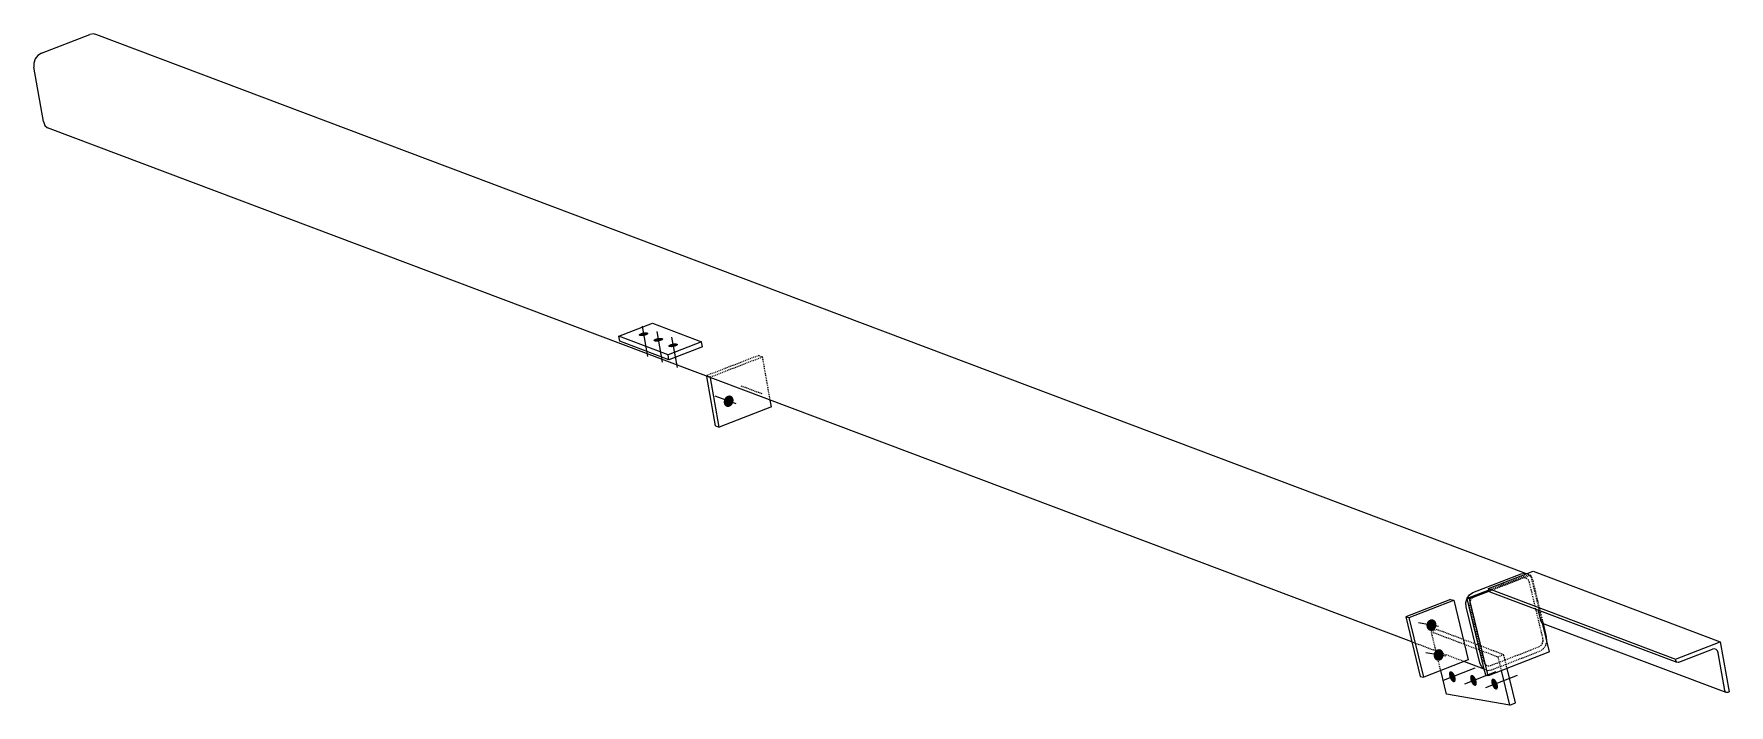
# Model space of a CAD drawing. Header units: millimetres. Extents: x 12 to 44351, y 8 to 1512.
# Drawn here: x 40598 to 44351, y 26 to 1512 of the extents above; entities that cross this region are included whole.
import ezdxf

# ---------------------------------------------------------------- set-up
doc = ezdxf.new("R2010")
doc.units = ezdxf.units.MM
doc.linetypes.add('DXK_LINE_DOT2', pattern=[3.9198, 1.9599, -1.9599])
doc.layers.add('STÅL', color=7, linetype='Continuous')

msp = doc.modelspace()

# ---------------------------------------------------------------- hatches: boundary and pattern name
at = {"layer": 'STÅL', "linetype": 'Continuous'}
for points in [[(41948.7, 843.8), (41946.5, 843.4), (41944.3, 843.3), (41942.2, 843.3), (41940.5, 843.6), (41939, 844), (41938, 844.5), (41937.4, 845.2), (41937.2, 845.9), (41937.6, 846.8), (41938.4, 847.7), (41939.6, 848.5), (41941.2, 849.3), (41943.1, 850.1), (41945.2, 850.7), (41947.4, 851.2), (41949.7, 851.5), (41951.9, 851.6), (41953.9, 851.6), (41955.7, 851.4), (41957.1, 851), (41958.2, 850.4), (41958.8, 849.7), (41958.9, 849), (41958.6, 848.1), (41957.8, 847.3), (41956.6, 846.4), (41955, 845.6), (41953.1, 844.9), (41951, 844.2)], [(41981.4, 831.5), (41979.1, 831.1), (41976.9, 831), (41974.9, 831), (41973.1, 831.3), (41971.7, 831.7), (41970.6, 832.2), (41970, 832.9), (41969.9, 833.7), (41970.2, 834.5), (41971, 835.4), (41972.2, 836.2), (41973.8, 837), (41975.7, 837.8), (41977.8, 838.4), (41980.1, 838.9), (41982.3, 839.2), (41984.5, 839.3), (41986.6, 839.3), (41988.3, 839.1), (41989.8, 838.7), (41990.8, 838.1), (41991.4, 837.5), (41991.6, 836.7), (41991.2, 835.8), (41990.4, 835), (41989.2, 834.1), (41987.6, 833.3), (41985.7, 832.6), (41983.6, 831.9)], [(42014, 819.2), (42011.7, 818.9), (42009.5, 818.7), (42007.5, 818.8), (42005.7, 819), (42004.3, 819.4), (42003.2, 819.9), (42002.6, 820.6), (42002.5, 821.4), (42002.8, 822.2), (42003.6, 823.1), (42004.9, 823.9), (42006.5, 824.8), (42008.3, 825.5), (42010.5, 826.1), (42012.7, 826.6), (42015, 826.9), (42017.2, 827), (42019.2, 827), (42021, 826.8), (42022.4, 826.4), (42023.4, 825.8), (42024.1, 825.2), (42024.2, 824.4), (42023.9, 823.5), (42023.1, 822.7), (42021.8, 821.8), (42020.2, 821), (42018.4, 820.3), (42016.2, 819.6)], [(42126.5, 702.9), (42127.7, 705.3), (42129.2, 707.5), (42131.1, 709.3), (42133.2, 710.7), (42135.4, 711.5), (42137.7, 711.9), (42139.9, 711.6), (42142, 710.8), (42143.8, 709.6), (42145.3, 707.8), (42146.4, 705.7), (42147.1, 703.3), (42147.3, 700.7), (42147, 698), (42146.3, 695.4), (42145.1, 693), (42143.6, 690.8), (42141.7, 689), (42139.6, 687.6), (42137.4, 686.7), (42135.1, 686.4), (42132.9, 686.6), (42130.8, 687.4), (42129, 688.7), (42127.5, 690.5), (42126.4, 692.6), (42125.7, 695), (42125.5, 697.6), (42125.8, 700.3)], [(43681.5, 205.3), (43682.2, 207.9), (43683.3, 210.3), (43684.8, 212.5), (43686.7, 214.2), (43688.8, 215.4), (43691.1, 216.2), (43693.4, 216.3), (43695.7, 215.9), (43697.8, 215), (43699.7, 213.5), (43701.3, 211.6), (43702.4, 209.4), (43703.2, 206.9), (43703.4, 204.2), (43703.2, 201.5), (43702.5, 198.9), (43701.4, 196.5), (43699.8, 194.3), (43698, 192.6), (43695.8, 191.4), (43693.6, 190.6), (43691.2, 190.5), (43689, 190.9), (43686.8, 191.8), (43685, 193.3), (43683.4, 195.1), (43682.2, 197.4), (43681.5, 199.9), (43681.2, 202.6)], [(43697.4, 139.2), (43698.1, 141.9), (43699.3, 144.3), (43700.8, 146.4), (43702.7, 148.1), (43704.8, 149.4), (43707.1, 150.1), (43709.4, 150.3), (43711.7, 149.9), (43713.8, 148.9), (43715.7, 147.5), (43717.2, 145.6), (43718.4, 143.3), (43719.2, 140.8), (43719.4, 138.2), (43719.2, 135.5), (43718.5, 132.8), (43717.3, 130.4), (43715.8, 128.3), (43713.9, 126.6), (43711.8, 125.3), (43709.5, 124.6), (43707.2, 124.4), (43705, 124.8), (43702.8, 125.8), (43700.9, 127.2), (43699.4, 129.1), (43698.2, 131.4), (43697.5, 133.9), (43697.2, 136.5)], [(43744.3, 91.4), (43745.1, 88.9), (43745.7, 86.3), (43746, 83.9), (43745.9, 81.7), (43745.5, 79.8), (43744.8, 78.4), (43743.8, 77.4), (43742.7, 76.9), (43741.3, 77), (43739.8, 77.6), (43738.3, 78.7), (43736.7, 80.3), (43735.3, 82.3), (43734, 84.6), (43732.9, 87), (43732, 89.6), (43731.5, 92.2), (43731.2, 94.6), (43731.3, 96.8), (43731.7, 98.6), (43732.4, 100.1), (43733.3, 101.1), (43734.5, 101.5), (43735.9, 101.4), (43737.4, 100.8), (43738.9, 99.7), (43740.4, 98.1), (43741.9, 96.2), (43743.2, 93.9)], [(43791.1, 83.3), (43791.9, 80.7), (43792.5, 78.2), (43792.7, 75.7), (43792.7, 73.6), (43792.3, 71.7), (43791.6, 70.2), (43790.6, 69.3), (43789.4, 68.8), (43788.1, 68.9), (43786.6, 69.5), (43785.1, 70.6), (43783.5, 72.2), (43782.1, 74.1), (43780.8, 76.4), (43779.7, 78.9), (43778.8, 81.4), (43778.3, 84), (43778, 86.4), (43778.1, 88.6), (43778.5, 90.5), (43779.2, 91.9), (43780.1, 92.9), (43781.3, 93.4), (43782.7, 93.3), (43784.2, 92.7), (43785.7, 91.6), (43787.2, 90), (43788.7, 88), (43790, 85.8)], [(43837.9, 75.1), (43838.7, 72.6), (43839.3, 70), (43839.5, 67.6), (43839.5, 65.4), (43839.1, 63.5), (43838.4, 62.1), (43837.4, 61.1), (43836.2, 60.6), (43834.9, 60.7), (43833.4, 61.3), (43831.8, 62.4), (43830.3, 64), (43828.9, 66), (43827.6, 68.3), (43826.5, 70.7), (43825.6, 73.3), (43825.1, 75.8), (43824.8, 78.3), (43824.9, 80.5), (43825.3, 82.3), (43825.9, 83.8), (43826.9, 84.8), (43828.1, 85.2), (43829.5, 85.1), (43830.9, 84.5), (43832.5, 83.4), (43834, 81.8), (43835.5, 79.9), (43836.8, 77.6)]]:
    msp.add_hatch(color=96, dxfattribs=at).paths.add_polyline_path(points)

# ---------------------------------------------------------------- linework, layer by layer
at = {"layer": 'STÅL', "color": 2, "linetype": 'Continuous'}
for p, q in [((40614.8, 1469.5), (40721.8, 1510.9)), ((40730, 1512.2), (40721.8, 1510.9)), ((40737.5, 1509.8), (40730, 1512.2)), ((43903, 317.3), (40737.5, 1509.8)), ((40607.2, 1464.7), (40601.4, 1457.1)), ((40614.8, 1469.5), (40607.2, 1464.7)), ((40601.4, 1457.1), (40598.3, 1447.8)), ((40598.3, 1447.8), (40598.3, 1438.4)), ((40619.5, 1318.1), (40598.3, 1438.4)), ((40619.5, 1318.1), (40622.6, 1309.8)), ((40622.6, 1309.8), (40628.4, 1304)), ((43648.9, 166.2), (40628.4, 1304)), ((41893.4, 842.9), (41967.5, 871.6)), ((41967.5, 871.6), (42076.3, 830.6)), ((41895.4, 831.8), (41893.4, 842.9)), ((42002.2, 801.9), (41893.4, 842.9)), ((42004.1, 790.8), (41895.4, 831.8)), ((42076.3, 830.6), (42002.2, 801.9)), ((42078.2, 819.5), (42076.3, 830.6)), ((42004.1, 790.8), (42002.2, 801.9)), ((42078.2, 819.5), (42004.1, 790.8)), ((42107.6, 644.8), (42088.3, 754.1)), ((42115.7, 641.7), (42096.5, 751)), ((42231, 686.3), (42115.7, 641.7)), ((42231, 686.3), (42228.3, 701.3)), ((42107.6, 644.8), (42115.7, 641.7)), ((43784.1, 275.5), (43891.1, 317)), ((43818.4, 284.5), (43917.2, 322.8)), ((43891.1, 317), (43899.4, 318.2)), ((43902.7, 317.2), (43899.4, 318.2)), ((43917.2, 322.8), (44331.7, 166.6)), ((43768.6, 253.5), (43771.2, 262.9)), ((43771.2, 262.9), (43776.6, 270.7)), ((43819.3, 280.9), (43771.5, 262.4)), ((43776.6, 270.7), (43784.1, 275.5)), ((43820.6, 278.5), (43776.7, 261.5)), ((43819.2, 281.2), (43818.4, 284.5)), ((43818.4, 284.5), (44232.9, 128.4)), ((43819.2, 281.2), (43820.2, 279)), ((43820.2, 279), (43821.8, 277.4)), ((43821.8, 277.4), (44235.8, 121.5)), ((43734.2, 260.1), (43635.4, 221.8)), ((43643.2, 220.5), (43742, 258.7)), ((43734.2, 260.1), (43742, 258.7)), ((43742, 258.7), (43773.9, 126.6)), ((43769.2, 243.8), (43768.6, 253.5)), ((43799.1, 120.2), (43769.2, 243.8)), ((43809.4, 105.7), (43771.5, 262.4)), ((43776.7, 261.5), (43771.5, 262.4)), ((43817.8, 91.4), (43776.7, 261.5)), ((43935, 211.7), (43928.9, 237.1)), ((43635.4, 221.8), (43667.3, 89.8)), ((43635.4, 221.8), (43643.2, 220.5)), ((43675.1, 88.4), (43643.2, 220.5)), ((43935, 211.7), (43936, 209.5)), ((43936, 209.5), (43937.6, 207.9)), ((43937.6, 207.9), (44344.3, 54.7)), ((43953.7, 144), (43938.2, 207.7)), ((43947.3, 177.6), (43940.2, 207)), ((43947.9, 167.9), (43947.3, 177.6)), ((43947.9, 167.8), (43947.9, 167.9)), ((44232.9, 128.4), (44331.7, 166.6)), ((44318.7, 150.7), (44314.4, 150)), ((44322.6, 149.4), (44318.7, 150.7)), ((44331.7, 166.6), (44351.3, 55.6)), ((43773.9, 126.6), (43675.1, 88.4)), ((43809.2, 105.8), (43764, 122.8)), ((43802.9, 111.7), (43799.1, 120.2)), ((43953.7, 144), (43817.8, 91.4)), ((44233.5, 125.1), (44232.9, 128.4)), ((44234.3, 123), (44233.5, 125.1)), ((44235.8, 121.5), (44234.3, 123)), ((44237.8, 120.8), (44235.8, 121.5)), ((44239.9, 121.2), (44237.8, 120.8)), ((44239.9, 121.2), (44314.4, 150)), ((44325.6, 146.4), (44322.6, 149.4)), ((44327.2, 142.1), (44325.6, 146.4)), ((44342, 58.4), (44327.2, 142.1)), ((43667.3, 89.8), (43675.1, 88.4)), ((43725.5, 50.9), (43712.8, 103)), ((43809.2, 105.8), (43802.9, 111.7)), ((43809.2, 105.8), (43809.4, 105.7)), ((43812.6, 92.3), (43809.4, 105.7)), ((43817.8, 91.4), (43812.6, 92.3)), ((43865.8, 26.4), (43847.4, 102.8)), ((43878.2, 31.2), (43859.7, 107.6)), ((43865.8, 26.4), (43725.5, 50.9)), ((44342.8, 56.3), (44342, 58.4)), ((44344.3, 54.7), (44342.8, 56.3)), ((44346.3, 54.1), (44344.3, 54.7)), ((44348.4, 54.5), (44346.3, 54.1)), ((44351.3, 55.6), (44348.4, 54.5)), ((43865.8, 26.4), (43878.2, 31.2))]:
    msp.add_line(p, q, dxfattribs=at)
at = {"layer": 'STÅL', "color": 96, "linetype": 'Continuous'}
for p, q in [((41944.9, 865.6), (41956.8, 798)), ((41977.5, 853.3), (41989.4, 785.8)), ((42010.1, 841), (42022.1, 773.5)), ((42152.7, 693), (42106.5, 710.4)), ((43707.9, 200.7), (43663.7, 208.4)), ((43723.9, 134.6), (43679.7, 142.3)), ((43719.2, 81.7), (43789.1, 108.8)), ((43765.9, 73.6), (43835.9, 100.7)), ((43812.7, 65.4), (43882.7, 92.5))]:
    msp.add_line(p, q, dxfattribs=at)
at = {"layer": 'STÅL', "color": 7, "linetype": 'DXK_LINE_DOT2'}
for p, q in [((42203.2, 800.5), (42088, 755.8)), ((42096.2, 752.8), (42211.4, 797.4)), ((42203.2, 800.5), (42211.4, 797.4)), ((42228.3, 701.3), (42211.4, 797.4)), ((42088.2, 754.8), (42088, 755.8)), ((42088, 755.8), (42096.2, 752.8)), ((42088.3, 754.1), (42088.2, 754.8)), ((42096.3, 751.7), (42096.2, 752.8)), ((42096.5, 751), (42096.3, 751.7)), ((43893.4, 307.5), (43786.4, 266)), ((43907.3, 315), (43819.3, 280.9)), ((43912.5, 314.1), (43820.6, 278.5)), ((43898.4, 308.2), (43893.4, 307.5)), ((43903.1, 306.7), (43898.4, 308.2)), ((43907.3, 315.7), (43902.7, 317.2)), ((43907.3, 315.7), (43903, 317.3)), ((43906.9, 303.1), (43903.1, 306.7)), ((43909.2, 298), (43906.9, 303.1)), ((43907.3, 315.7), (43913.6, 309.7)), ((43907.3, 315), (43912.5, 314.1)), ((43938.2, 207.8), (43912.5, 314.1)), ((43913.6, 309.7), (43917.4, 301.2)), ((43940.2, 207.1), (43917.4, 301.2)), ((43781.9, 263.1), (43778.6, 258.5)), ((43786.4, 266), (43781.9, 263.1)), ((43939.1, 174.4), (43909.2, 298)), ((43778.6, 258.5), (43777.1, 252.8)), ((43777.1, 252.8), (43777.5, 247)), ((43807.4, 123.4), (43777.5, 247)), ((43704.4, 193.6), (43692.1, 188.8)), ((43712.8, 103), (43692.1, 188.8)), ((43692.1, 188.8), (43840, 133.1)), ((43852.4, 137.9), (43704.4, 193.6)), ((43938.2, 207.7), (43938.2, 207.8)), ((43940.2, 207), (43940.2, 207.1)), ((43764, 122.8), (43648.9, 166.2)), ((43823.2, 113.9), (43930.2, 155.4)), ((43930.2, 155.4), (43934.6, 158.3)), ((43939.9, 150.7), (43932.5, 145.9)), ((43934.6, 158.3), (43937.9, 162.9)), ((43937.9, 162.9), (43939.4, 168.6)), ((43939.4, 168.6), (43939.1, 174.4)), ((43945.3, 158.5), (43939.9, 150.7)), ((43945.3, 158.5), (43947.9, 167.8)), ((43807.4, 123.4), (43809.6, 118.3)), ((43809.6, 118.3), (43813.4, 114.7)), ((43813.4, 114.7), (43818.2, 113.2)), ((43818.2, 113.2), (43823.2, 113.9)), ((43825.5, 104.4), (43932.5, 145.9)), ((43840, 133.1), (43852.4, 137.9)), ((43847.4, 102.8), (43840, 133.1)), ((43859.7, 107.6), (43852.4, 137.9)), ((43809.4, 105.7), (43809.4, 105.7)), ((43809.4, 105.7), (43817.1, 103.2)), ((43817.1, 103.2), (43825.5, 104.4))]:
    msp.add_line(p, q, dxfattribs=at)
at = {"layer": 'STÅL', "color": 96, "linetype": 'DXK_LINE_DOT2'}
msp.add_line((42210.3, 715.3), (42164.1, 732.7), dxfattribs=at)

doc.saveas('drawing.dxf')
